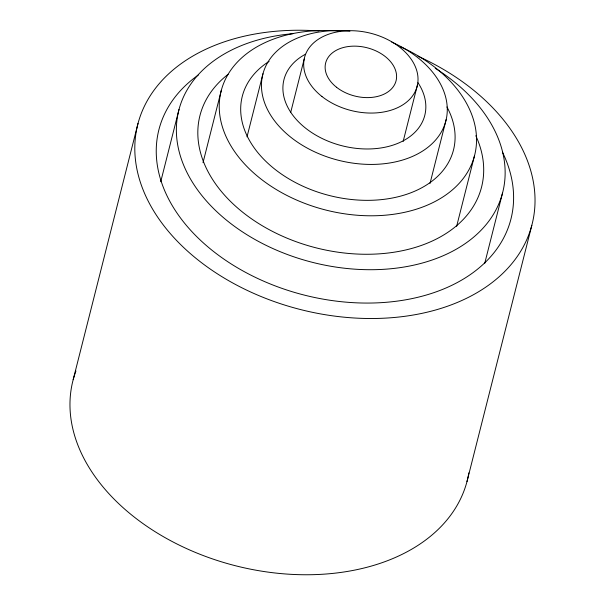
<?xml version="1.0" encoding="UTF-8"?>
<svg xmlns="http://www.w3.org/2000/svg" width="605" height="605" viewBox="0 0 605 605"><rect width="100%" height="100%" fill="white"/><g stroke="black" fill="none" stroke-linecap="round" stroke-linejoin="round"><path stroke-width="0.91" d="M73.182 379.66L138.023 123.412M160.726 181.75L179.019 109.452M203.015 162.662L221.309 90.364M247.014 136.851L262.993 73.704M290.771 112.129L304.202 59.048M403.157 141.449L417.511 84.708M430.011 183.451L446.218 119.389M456.631 226.361L474.464 155.893M484.658 263.644L502.49 193.177M466.977 481.588L531.818 225.34M468.86 472.876A203.386 139.49 14.2 0 1 234.158 565.41A203.386 139.49 14.2 0 1 75.943 370.971M417.972 56.204A203.386 139.49 14.2 0 1 476.861 292.775A203.386 139.49 14.2 0 1 153.36 210.381A203.386 139.49 14.2 0 1 318.986 30.991M502.475 152.21A181.598 124.539 14.2 0 1 424.718 295.49A181.598 124.539 14.2 0 1 198.069 237.954A181.598 124.539 14.2 0 1 198.334 75.005M435.245 68.32A167.071 114.579 14.2 0 1 451.262 251.907A167.071 114.579 14.2 0 1 197.774 190.174A167.071 114.579 14.2 0 1 292.986 33.676M475.817 135.724A145.276 99.636 14.2 0 1 317.307 248.156A145.276 99.636 14.2 0 1 228.123 74.317M400.457 46.789A130.748 89.669 14.2 0 1 439.041 199.302A130.748 89.669 14.2 0 1 230.679 145.457A130.748 89.669 14.2 0 1 339.851 31.127M446.929 106.934A108.961 74.725 14.2 0 1 402.748 195.513A108.961 74.725 14.2 0 1 264.627 160.136A108.961 74.725 14.2 0 1 269.089 61.385M391.745 42.108A94.433 64.765 14.2 0 1 420.188 152.528A94.433 64.765 14.2 0 1 269.437 113.143A94.433 64.765 14.2 0 1 349.932 31.18M417.987 82.703A72.638 49.814 14.2 0 1 392.743 145.208A72.638 49.814 14.2 0 1 297.917 121.212A72.638 49.814 14.2 0 1 305.464 54.223M321.936 96.49A58.11 39.854 14.2 0 0 416.588 88.171A58.11 39.854 14.2 0 0 344.041 30.976A58.11 39.854 14.2 0 0 321.936 96.49M336.531 87.256A36.323 24.911 14.2 0 0 395.693 82.061A36.323 24.911 14.2 0 0 350.348 46.313A36.323 24.911 14.2 0 0 336.531 87.256"/></g></svg>
